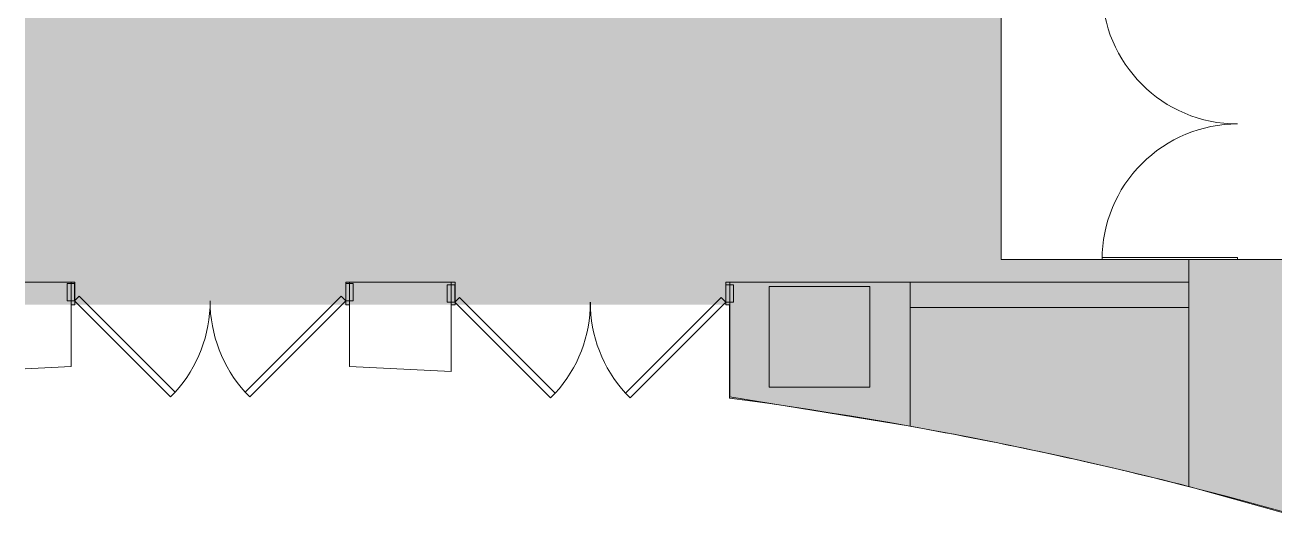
# Model space of a CAD drawing. Header units: inches. Extents: x 41 to 2137, y -595 to 378.
# Drawn here: x 192 to 524.2, y -380.3 to -244.9 of the extents above; entities that cross this region are included whole.
import ezdxf

# ---------------------------------------------------------------- set-up
doc = ezdxf.new("R2010")
doc.units = ezdxf.units.IN
doc.header["$MEASUREMENT"] = 0
for name, color, linetype, lineweight in [('A-DETL', 90, 'Continuous', 9), ('A-DETL-GENF', 92, 'Continuous', 9), ('A-DOOR', 31, 'Continuous', 13), ('A-EXIST-DOOR', 250, 'Continuous', 9), ('A-EXIST-GLAZ', 250, 'Continuous', 9), ('A-WALL', 113, 'Continuous', 13), ('new block- skin dc_dwg', 8, 'Continuous', 9), ('S-EXIST-COLS', 250, 'Continuous', 9)]:
    doc.layers.add(name, color=color, linetype=linetype, lineweight=lineweight)

# ---------------------------------------------------------------- blocks, each defined once
blk = doc.blocks.new('new block- skin dc_dwg_EXIST-PR-36-DR-2066958-New Construction - Demolition Plan')
at = {"layer": 'A-EXIST-DOOR'}
blk.add_line((36.05, 0), (36.05, -4), dxfattribs=at)
at = {"layer": 'A-EXIST-DOOR', "flags": 128}
for points in [[(-34.77, -1.24), (-36, 0), (-10.55, 25.46), (-9.31, 24.22)], [(34.81, -1.24), (36.05, 0), (10.59, 25.46), (9.35, 24.22)], [(-38, 0), (-36, 0), (-36, -4.62), (-38, -4.62)]]:
    blk.add_lwpolyline(points, close=True, dxfattribs=at)
blk.add_lwpolyline([(38.05, -4), (38.05, 0), (36.05, 0), (36.05, -4.62), (38.05, -4.62), (38.05, 0)], dxfattribs=at)
at = {"layer": 'A-EXIST-DOOR'}
for centre, start, end in [((-35.96, 0.01), 359.9805, 42.2511), ((36, 0.01), 137.7489, 180.0195)]:
    blk.add_arc(centre, 36, start, end, dxfattribs=at)
blk = doc.blocks.new('new block- skin dc_dwg-1925045-New Construction - Demolition Plan')
at = {"layer": 'A-EXIST-GLAZ'}
blk.add_line((1653.18, 1029.84), (1727.18, 1029.84), dxfattribs=at)
at = {"layer": 'A-WALL', "color": 250, "lineweight": 9}
blk.add_line((1653.18, 1036.62), (1727.18, 1036.62), dxfattribs=at)
at = {"layer": 'A-WALL', "color": 250, "lineweight": 9, "flags": 128}
blk.add_lwpolyline([(1727.18, 1042.62), (1777.58, 1042.62), (1777.58, 983.23), (1773.41, 969.47), (1727.18, 982.34)], close=True, dxfattribs=at)
for points in [[(1417.88, 1013.63), (1430.11, 1014.22), (1430.11, 1036.62), (1417.88, 1036.62)], [(1430.11, 1030.62), (1431.11, 1030.62), (1431.11, 1036.62), (1430.11, 1036.62)], [(1531.18, 1036.62), (1532.18, 1036.62), (1532.18, 1030.62), (1531.18, 1030.62), (1531.18, 1012.92), (1504.11, 1014.22), (1504.11, 1036.62), (1503.11, 1036.62), (1503.11, 1030.62), (1504.11, 1030.62)], [(1504.11, 1036.62), (1531.18, 1036.62), (1531.18, 1030.62)], [(1605.18, 1030.62), (1604.18, 1030.62), (1604.18, 1036.62), (1605.18, 1036.62), (1653.18, 1036.62), (1653.18, 998.35), (1605.18, 1006.17), (1605.18, 1036.62)]]:
    blk.add_lwpolyline(points, dxfattribs=at)
at = {"layer": 'A-WALL', "color": 250, "lineweight": 9}
blk.add_arc((1467.12, -41.11), 1055.98, 75.74308, 79.85189, dxfattribs=at)
at = {"layer": 'S-EXIST-COLS', "flags": 128}
blk.add_lwpolyline([(1642.43, 1008.7), (1642.43, 1035.45), (1615.68, 1035.45), (1615.68, 1008.7)], close=True, dxfattribs=at)
at = {"extrusion": (0, 0, -1), "zscale": -1, "rotation": 180}
for p in [(-1467.07, 1031.62), (-1568.13, 1031.31)]:
    blk.add_blockref('new block- skin dc_dwg_EXIST-PR-36-DR-2066958-New Construction - Demolition Plan', p, dxfattribs=at)
blk = doc.blocks.new('Double-Glass - No Frame - 72_ x 96_-1925541-New Construction - Demolition Plan')
at = {"layer": 'A-DOOR', "color": 7, "lineweight": 20}
for p, q in [((-36, 41), (-35.5, 41)), ((-36, 5), (-36, 41)), ((-35.5, 5), (-35.5, 41)), ((35.5, 5), (35.5, 41)), ((36, 5), (36, 41)), ((-36, 5), (-35.5, 5)), ((36, 5), (35.5, 5))]:
    blk.add_line(p, q, dxfattribs=at)
at = {"layer": 'A-DOOR', "lineweight": 9}
for centre, start, end in [((-36, 5), 0, 90), ((36, 5), 90, 180)]:
    blk.add_arc(centre, 36, start, end, dxfattribs=at)

msp = doc.modelspace()

# ---------------------------------------------------------------- hatches: boundary and pattern name
at = {"layer": 'A-DETL-GENF'}
h = msp.add_hatch(color=9, dxfattribs=at)
h.paths.add_polyline_path([(547.5, -380.32), (551.67, -366.56), (551.67, -307.17), (451.42, -307.17), (451.42, -95.21), (332.31, -95.21), (332.31, -21.59), (339.99, -21.59), (339.99, -89.21), (547.59, -89.21), (547.59, 373.07), (426.43, 373.07), (426.43, 359.53), (408.2, 359.53), (408.2, 228.53), (453.61, 228.53), (490.67, 277.77), (493.49, 275.65), (455.35, 225.03), (408.2, 225.03), (408.2, 29.79), (384.2, 29.79), (384.2, 38.29), (341.2, 38.29), (341.2, 29.79), (317.2, 29.79), (317.2, 41.79), (404.7, 41.79), (404.7, 137.79), (384.2, 137.79), (384.2, 142), (341.2, 142), (341.2, 137.79), (320.06, 137.79), (320.06, 110.79), (306.31, 110.79), (306.31, 176.79), (320.06, 176.79), (320.06, 149.79), (341.2, 149.79), (341.2, 145.29), (384.2, 145.29), (384.2, 149.79), (404.7, 149.79), (404.7, 245.91), (320.06, 245.91), (320.06, 218.79), (306.31, 218.79), (306.31, 278.79), (320.06, 278.79), (320.06, 249.19), (404.7, 249.19), (404.7, 349.79), (320.06, 349.79), (320.06, 320.79), (306.31, 320.79), (306.31, 373.07), (191.97, 373.07), (191.97, -319.17), (379.26, -319.17), (379.26, -343.99), (400.59, -347.02), (421.84, -350.49), (443.03, -354.39), (464.12, -358.72), (485.13, -363.48), (506.03, -368.67), (526.83, -374.28)], flags=0)
h.paths.add_polyline_path([(313.49, -21.59), (306.31, -21.59), (306.31, 68.79), (313.49, 68.79), (313.49, 29.79)], flags=0)
h.paths.add_polyline_path([(420.96, 363.03), (420.96, 373.07), (318.96, 373.07), (318.96, 363.03), (408.2, 363.03)], flags=0)

# ---------------------------------------------------------------- linework, layer by layer
at = {"layer": 'A-DETL', "lineweight": 13}
for p, q in [((451.42, -307.17), (451.42, -95.21)), ((551.67, -307.17), (451.42, -307.17)), ((379.26, -319.17), (379.26, -343.99))]:
    msp.add_line(p, q, dxfattribs=at)
msp.add_arc((241.21, -1390.9), 1055.98, 73.13867, 82.48778, dxfattribs=at)

# ---------------------------------------------------------------- block references
at = {"layer": 'A-DOOR', "rotation": 89.99999999999991}
msp.add_blockref('Double-Glass - No Frame - 72_ x 96_-1925541-New Construction - Demolition Plan', (519.26, -271.17), dxfattribs=at)
at = {"layer": 'new block- skin dc_dwg', "color": 250}
msp.add_blockref('new block- skin dc_dwg-1925045-New Construction - Demolition Plan', (-1225.91, -1349.79), dxfattribs=at)

doc.saveas('drawing.dxf')
